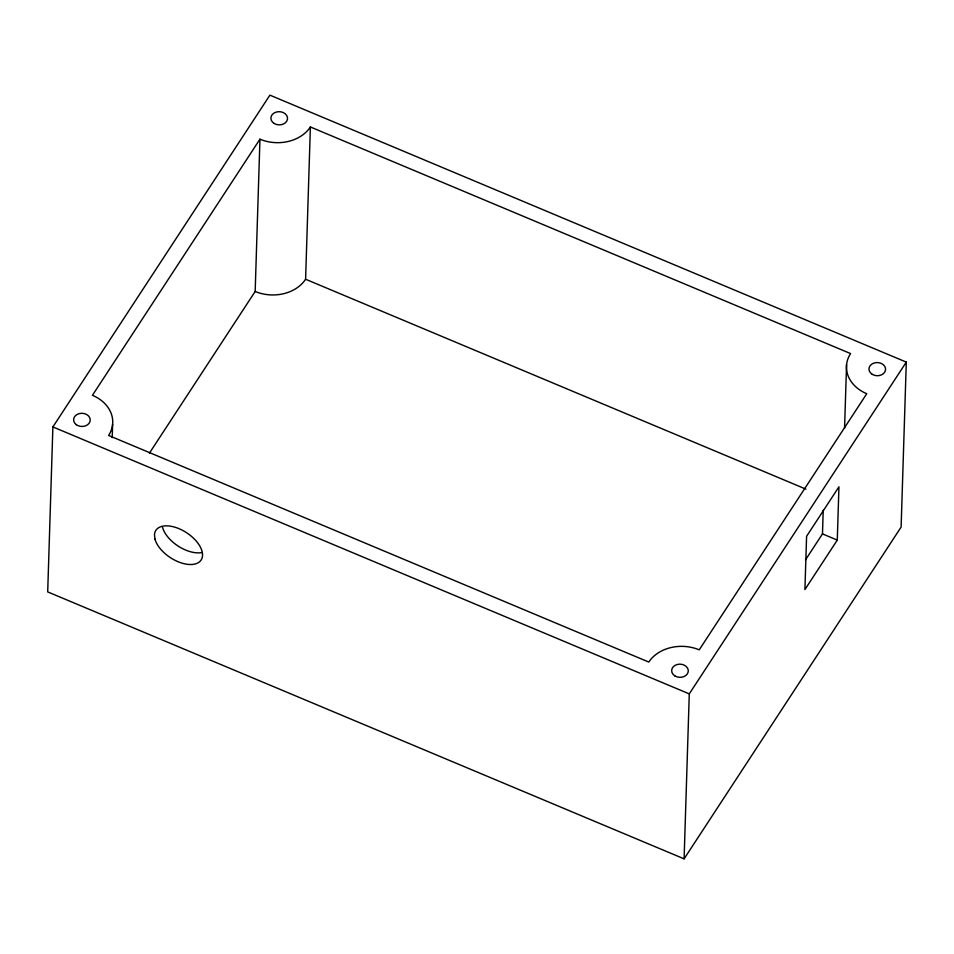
<?xml version="1.0" encoding="UTF-8"?>
<svg xmlns="http://www.w3.org/2000/svg" width="954" height="954" viewBox="0 0 954 954"><rect width="100%" height="100%" fill="white"/><g stroke="black" fill="none" stroke-linecap="round" stroke-linejoin="round"><path stroke-width="1.43" d="M52.887 426.927L47.7 591.897L684.101 858.85L901.113 527.073L906.3 362.103L269.899 95.15L52.887 426.927L689.277 693.88L684.101 858.85M112.202 437.671L112.62 424.375M149.456 453.09L255.171 291.471L259.953 139.189A37.456 29.681 1.8 0 0 310.384 126.965L850.586 353.576A37.456 29.681 1.8 0 0 866.757 393.728L699.234 649.841A37.456 29.681 1.8 0 0 648.792 662.064L108.601 435.453A37.456 29.681 1.8 0 0 92.431 395.302L259.953 139.189M805.939 489.128L305.602 279.248L310.384 126.965M805.486 559.879L822.479 533.894L823.219 510.211M837.278 540.107L838.948 486.814L806.595 536.279L804.914 589.584L837.278 540.107L822.479 533.894M844.564 428.227L846.568 364.655M689.277 693.88L906.3 362.103M305.602 279.248A37.456 29.681 1.8 0 1 255.171 291.471M202.033 552.509A27.046 14.859 33.2 0 1 162.538 527.312M154.918 538.962L154.488 534.431A27.046 14.859 33.2 0 1 190.013 535.17A27.046 14.859 33.2 0 1 192.78 564.41A27.046 14.859 33.2 0 1 154.918 538.962M872.314 374.385A8.324 6.595 1.8 0 0 885.527 369.985A8.324 6.595 1.8 0 0 873.947 363.057A8.324 6.595 1.8 0 0 872.314 374.385M76.332 424.697A8.324 6.595 1.8 0 0 90.058 421.37A8.324 6.595 1.8 0 0 79.385 413.571A8.324 6.595 1.8 0 0 76.332 424.697M274.156 123.46A8.324 6.595 1.8 0 0 287.464 119.226A8.324 6.595 1.8 0 0 276.016 112.143A8.324 6.595 1.8 0 0 274.156 123.46M674.693 675.79A8.324 6.595 1.8 0 0 688.18 671.926A8.324 6.595 1.8 0 0 677.054 664.544A8.324 6.595 1.8 0 0 674.693 675.79"/></g></svg>
